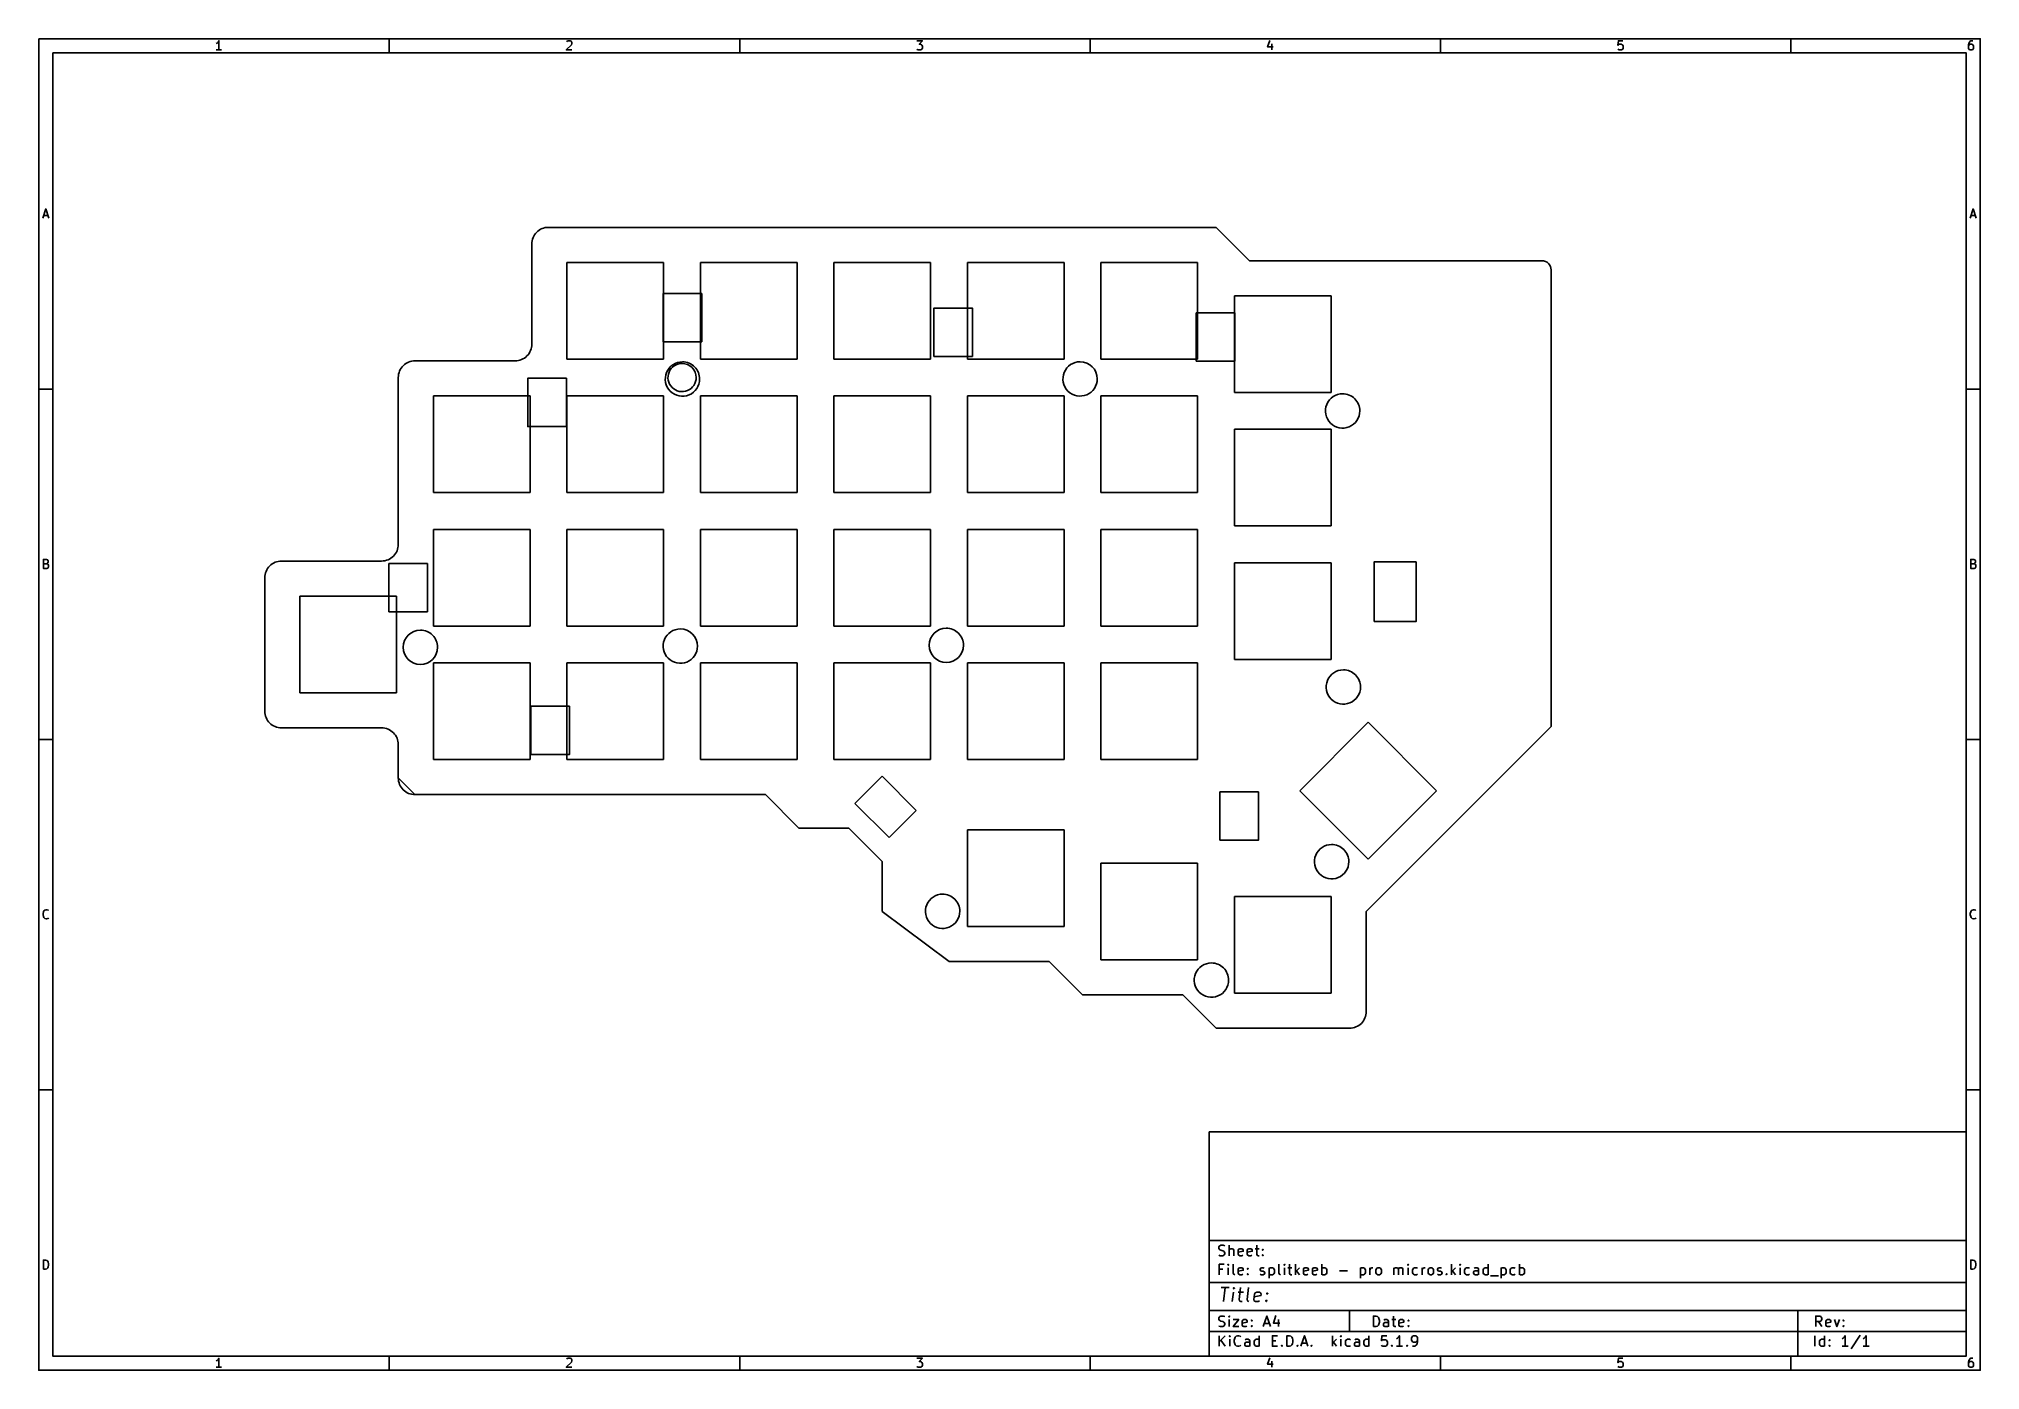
# Model space of a CAD drawing. Extents: x 10 to 287, y -198 to -8.
import ezdxf

# ---------------------------------------------------------------- set-up
doc = ezdxf.new("R2010")
doc.units = 0
doc.layers.get('0').update_dxf_attribs({"linetype": 'CONTINUOUS'})

msp = doc.modelspace()

# ---------------------------------------------------------------- linework, layer by layer
at = {"color": 7}
for points in [[(10.000005, -7.983936), (287.002245, -7.983936), (287.002245, -197.991176), (10.000005, -197.991176)], [(12.000001, -9.983932), (285.001741, -9.983932), (285.001741, -195.99118), (12.000001, -195.99118)], [(137.707116, -53.312243), (143.208756, -53.312243), (143.208756, -46.411063), (137.707116, -46.411063)], [(101.779321, -54.307623)], [(101.839271, -54.090077)], [(158.579307, -54.070004)], [(85.268816, -56.421203), (79.767176, -56.421203), (79.767176, -63.322383), (85.268816, -63.322383)], [(196.029326, -58.639982)], [(206.538576, -82.621303), (206.538576, -91.120143), (200.539096, -91.120143), (200.539096, -82.621303)], [(64.449198, -92.370158)], [(101.529131, -92.210138)], [(139.479271, -92.089999)], [(196.1393, -98.040203)], [(80.209136, -110.132043), (85.708236, -110.132043), (85.708236, -103.230863), (80.209136, -103.230863)], [(178.517296, -122.372303), (184.018936, -122.372303), (184.018936, -115.471123), (178.517296, -115.471123)], [(194.459347, -122.970075)], [(138.959336, -130.05007)], [(177.309267, -139.870091)], [(177.002186, -163.991219), (285.002224, -163.991219), (285.002224, -195.991155), (177.002186, -195.991155)], [(10.65784, -183.571571), (10.65784, -182.271091), (10.96772, -182.271091), (11.15314, -182.332051), (11.2776, -182.456511), (11.33856, -182.580971), (11.40206, -182.827351), (11.40206, -183.012771), (11.33856, -183.261691), (11.2776, -183.386151), (11.15314, -183.508071), (10.96772, -183.571571)], [(285.6611, -183.571571), (285.6611, -182.271091), (285.97098, -182.271091), (286.1564, -182.332051), (286.27832, -182.456511), (286.34182, -182.580971), (286.40278, -182.827351), (286.40278, -183.012771), (286.34182, -183.261691), (286.27832, -183.386151), (286.1564, -183.508071), (285.97098, -183.571571)], [(201.07656, -184.369131), (200.93432, -184.298011), (200.86066, -184.224351), (200.78954, -184.082111), (200.78954, -183.655391), (200.86066, -183.510611), (200.93432, -183.439491), (201.07656, -183.368371), (201.28992, -183.368371), (201.43216, -183.439491), (201.50328, -183.510611), (201.57694, -183.655391), (201.57694, -184.082111), (201.50328, -184.224351), (201.43216, -184.298011), (201.28992, -184.369131)], [(208.50352, -184.369131), (208.36128, -184.298011), (208.29016, -184.224351), (208.21904, -184.082111), (208.21904, -183.655391), (208.29016, -183.510611), (208.36128, -183.439491), (208.50352, -183.368371), (208.71942, -183.368371), (208.86166, -183.439491), (208.93278, -183.510611), (209.0039, -183.655391), (209.0039, -184.082111), (208.93278, -184.224351), (208.86166, -184.298011), (208.71942, -184.369131)], [(200.43394, -191.768151), (200.43394, -190.269551), (200.78954, -190.269551), (201.00544, -190.340671), (201.14768, -190.482911), (201.2188, -190.625151), (201.28992, -190.912171), (201.28992, -191.125531), (201.2188, -191.412551), (201.14768, -191.554791), (201.00544, -191.697031), (200.78954, -191.768151)], [(188.07684, -194.567231), (188.07684, -193.068631), (188.43244, -193.068631), (188.64834, -193.139751), (188.79058, -193.281991), (188.8617, -193.426771), (188.93282, -193.711251), (188.93282, -193.924611), (188.8617, -194.211631), (188.79058, -194.353871), (188.64834, -194.496111), (188.43244, -194.567231)]]:
    msp.add_lwpolyline(points, close=True, dxfattribs=at)
for points in [[(35.69208, -9.571411), (35.69208, -8.270931), (35.57016, -8.456351), (35.4457, -8.580811), (35.32124, -8.641771)], [(59.99988, -9.982891), (59.99988, -7.983911)], [(85.32114, -8.395391), (85.3821, -8.331891), (85.50656, -8.270931), (85.81644, -8.270931), (85.9409, -8.331891), (86.00186, -8.395391), (86.06536, -8.517311), (86.06536, -8.641771), (86.00186, -8.827191), (85.26018, -9.571411), (86.06536, -9.571411)], [(109.99978, -9.982891), (109.99978, -7.983911)], [(135.26008, -8.270931), (136.06526, -8.270931), (135.63092, -8.766231), (135.81634, -8.766231), (135.9408, -8.827191), (136.00176, -8.890691), (136.06526, -9.012611), (136.06526, -9.322491), (136.00176, -9.446951), (135.9408, -9.507911), (135.81634, -9.571411), (135.4455, -9.571411), (135.32104, -9.507911), (135.26008, -9.446951)], [(159.99968, -9.982891), (159.99968, -7.983911)], [(185.63082, -8.209971), (185.32094, -9.137071), (186.12612, -9.137071)], [(209.99958, -9.982891), (209.99958, -7.983911)], [(236.00156, -8.270931), (235.38434, -8.270931), (235.32084, -8.890691), (235.38434, -8.827191), (235.50626, -8.766231), (235.81614, -8.766231), (235.9406, -8.827191), (236.00156, -8.890691), (236.06506, -9.012611), (236.06506, -9.322491), (236.00156, -9.446951), (235.9406, -9.507911), (235.81614, -9.571411), (235.50626, -9.571411), (235.38434, -9.507911), (235.32084, -9.446951)], [(259.99948, -9.982891), (259.99948, -7.983911)], [(285.9405, -8.270931), (285.69158, -8.270931), (285.56966, -8.331891), (285.50616, -8.395391), (285.38424, -8.580811), (285.32074, -8.827191), (285.32074, -9.322491), (285.38424, -9.446951), (285.4452, -9.507911), (285.56966, -9.571411), (285.81604, -9.571411), (285.9405, -9.507911), (286.00146, -9.446951), (286.06496, -9.322491), (286.06496, -9.012611), (286.00146, -8.890691), (285.9405, -8.827191), (285.81604, -8.766231), (285.56966, -8.766231), (285.4452, -8.827191), (285.38424, -8.890691), (285.32074, -9.012611)], [(36.06546, -9.571411), (35.32124, -9.571411)], [(185.9407, -8.705271), (185.9407, -9.571411)], [(10.5664, -33.571871), (10.9982, -32.271391), (11.43254, -33.571871)], [(10.68832, -33.198491), (11.30808, -33.198491)], [(285.56712, -33.571871), (286.00146, -32.271391), (286.43326, -33.571871)], [(285.69158, -33.198491), (286.31134, -33.198491)], [(85.103716, -34.889623), (82.723736, -34.889623)], [(85.103716, -34.889623), (177.973736, -34.889623)], [(177.973736, -34.889623), (182.736236, -39.652123)], [(80.341216, -37.272143), (80.341216, -51.559643)], [(85.347556, -53.695783), (85.347556, -39.895963)], [(99.147376, -39.895963), (85.347556, -39.895963)], [(99.147376, -39.895963), (99.147376, -53.695783)], [(118.197376, -39.895963), (104.397556, -39.895963)], [(104.397556, -53.695783), (104.397556, -39.895963)], [(118.197376, -39.895963), (118.197376, -53.695783)], [(137.247376, -39.895963), (123.447556, -39.895963)], [(123.447556, -53.695783), (123.447556, -39.895963)], [(137.247376, -39.895963), (137.247376, -53.695783)], [(156.297376, -39.895963), (142.497556, -39.895963)], [(142.497556, -53.695783), (142.497556, -39.895963)], [(156.297376, -39.895963), (156.297376, -53.695783)], [(161.547556, -53.695783), (161.547556, -39.895963)], [(175.347376, -39.895963), (161.547556, -39.895963)], [(175.347376, -39.895963), (175.347376, -53.695783)], [(218.453716, -39.652123), (182.736236, -39.652123)], [(218.453716, -39.652123), (224.468436, -39.652123)], [(225.784156, -106.141703), (225.784156, -40.942443)], [(99.078796, -44.351123), (99.078796, -51.252303)], [(104.577896, -44.351123), (99.078796, -44.351123)], [(104.577896, -51.252303), (104.577896, -44.351123)], [(180.597556, -58.458283), (180.597556, -44.658463)], [(194.397376, -44.658463), (180.597556, -44.658463)], [(194.397376, -44.658463), (194.397376, -58.458283)], [(175.156876, -47.091783), (175.156876, -53.990423)], [(180.658516, -47.091783), (175.156876, -47.091783)], [(180.658516, -53.990423), (180.658516, -47.091783)], [(99.078796, -51.252303), (104.577896, -51.252303)], [(77.961236, -53.939623), (63.673736, -53.939623)], [(85.347556, -53.695783), (99.147376, -53.695783)], [(104.397556, -53.695783), (118.197376, -53.695783)], [(123.447556, -53.695783), (137.247376, -53.695783)], [(142.497556, -53.695783), (156.297376, -53.695783)], [(161.547556, -53.695783), (175.347376, -53.695783)], [(175.156876, -53.990423), (180.658516, -53.990423)], [(9.99998, -57.983811), (11.99896, -57.983811)], [(61.291216, -56.322143), (61.291216, -80.134643)], [(286.99968, -57.983811), (285.0007, -57.983811)], [(66.297556, -72.745783), (66.297556, -58.945963)], [(80.097376, -58.945963), (66.297556, -58.945963)], [(80.097376, -58.945963), (80.097376, -72.745783)], [(85.347556, -72.745783), (85.347556, -58.945963)], [(99.147376, -58.945963), (85.347556, -58.945963)], [(99.147376, -58.945963), (99.147376, -72.745783)], [(118.197376, -58.945963), (104.397556, -58.945963)], [(104.397556, -72.745783), (104.397556, -58.945963)], [(118.197376, -58.945963), (118.197376, -72.745783)], [(137.247376, -58.945963), (123.447556, -58.945963)], [(123.447556, -72.745783), (123.447556, -58.945963)], [(137.247376, -58.945963), (137.247376, -72.745783)], [(156.297376, -58.945963), (142.497556, -58.945963)], [(142.497556, -72.745783), (142.497556, -58.945963)], [(156.297376, -58.945963), (156.297376, -72.745783)], [(175.347376, -58.945963), (161.547556, -58.945963)], [(161.547556, -72.745783), (161.547556, -58.945963)], [(175.347376, -58.945963), (175.347376, -72.745783)], [(180.597556, -58.458283), (194.397376, -58.458283)], [(194.397376, -63.708463), (180.597556, -63.708463)], [(180.597556, -77.508283), (180.597556, -63.708463)], [(194.397376, -63.708463), (194.397376, -77.508283)], [(66.297556, -72.745783), (80.097376, -72.745783)], [(85.347556, -72.745783), (99.147376, -72.745783)], [(104.397556, -72.745783), (118.197376, -72.745783)], [(123.447556, -72.745783), (137.247376, -72.745783)], [(142.497556, -72.745783), (156.297376, -72.745783)], [(161.547556, -72.745783), (175.347376, -72.745783)], [(180.597556, -77.508283), (194.397376, -77.508283)], [(66.297556, -91.795783), (66.297556, -77.995963)], [(80.097376, -77.995963), (66.297556, -77.995963)], [(80.097376, -77.995963), (80.097376, -91.795783)], [(85.347556, -91.795783), (85.347556, -77.995963)], [(99.147376, -77.995963), (85.347556, -77.995963)], [(99.147376, -77.995963), (99.147376, -91.795783)], [(104.397556, -91.795783), (104.397556, -77.995963)], [(118.197376, -77.995963), (104.397556, -77.995963)], [(118.197376, -77.995963), (118.197376, -91.795783)], [(137.247376, -77.995963), (123.447556, -77.995963)], [(123.447556, -91.795783), (123.447556, -77.995963)], [(137.247376, -77.995963), (137.247376, -91.795783)], [(142.497556, -91.795783), (142.497556, -77.995963)], [(156.297376, -77.995963), (142.497556, -77.995963)], [(156.297376, -77.995963), (156.297376, -91.795783)], [(161.547556, -91.795783), (161.547556, -77.995963)], [(175.347376, -77.995963), (161.547556, -77.995963)], [(175.347376, -77.995963), (175.347376, -91.795783)], [(11.09218, -82.891051), (11.2776, -82.952011), (11.33856, -83.012971), (11.40206, -83.137431), (11.40206, -83.322851), (11.33856, -83.447311), (11.2776, -83.508271), (11.15314, -83.571771), (10.65784, -83.571771), (10.65784, -82.271291), (11.09218, -82.271291), (11.21664, -82.332251), (11.2776, -82.395751), (11.33856, -82.517671), (11.33856, -82.642131), (11.2776, -82.766591), (11.21664, -82.827551), (11.09218, -82.891051), (10.65784, -82.891051)], [(58.911236, -82.514623), (44.623736, -82.514623)], [(59.937396, -82.880383), (59.937396, -89.781563)], [(65.439036, -82.880383), (59.937396, -82.880383)], [(65.439036, -89.781563), (65.439036, -82.880383)], [(180.597556, -96.558283), (180.597556, -82.758463)], [(194.397376, -82.758463), (180.597556, -82.758463)], [(194.397376, -82.758463), (194.397376, -96.558283)], [(286.0929, -82.891051), (286.27832, -82.952011), (286.34182, -83.012971), (286.40278, -83.137431), (286.40278, -83.322851), (286.34182, -83.447311), (286.27832, -83.508271), (286.1564, -83.571771), (285.6611, -83.571771), (285.6611, -82.271291), (286.0929, -82.271291), (286.21736, -82.332251), (286.27832, -82.395751), (286.34182, -82.517671), (286.34182, -82.642131), (286.27832, -82.766591), (286.21736, -82.827551), (286.0929, -82.891051), (285.6611, -82.891051)], [(42.241216, -84.897143), (42.241216, -103.947143)], [(61.047376, -87.520963), (47.247556, -87.520963)], [(47.247556, -101.320783), (47.247556, -87.520963)], [(61.047376, -87.520963), (61.047376, -101.320783)], [(59.937396, -89.781563), (65.439036, -89.781563)], [(66.297556, -91.795783), (80.097376, -91.795783)], [(85.347556, -91.795783), (99.147376, -91.795783)], [(104.397556, -91.795783), (118.197376, -91.795783)], [(123.447556, -91.795783), (137.247376, -91.795783)], [(142.497556, -91.795783), (156.297376, -91.795783)], [(161.547556, -91.795783), (175.347376, -91.795783)], [(180.597556, -96.558283), (194.397376, -96.558283)], [(80.097376, -97.045963), (66.297556, -97.045963)], [(66.297556, -110.845783), (66.297556, -97.045963)], [(80.097376, -97.045963), (80.097376, -110.845783)], [(99.147376, -97.045963), (85.347556, -97.045963)], [(85.347556, -110.845783), (85.347556, -97.045963)], [(99.147376, -97.045963), (99.147376, -110.845783)], [(104.397556, -110.845783), (104.397556, -97.045963)], [(118.197376, -97.045963), (104.397556, -97.045963)], [(118.197376, -97.045963), (118.197376, -110.845783)], [(123.447556, -110.845783), (123.447556, -97.045963)], [(137.247376, -97.045963), (123.447556, -97.045963)], [(137.247376, -97.045963), (137.247376, -110.845783)], [(142.497556, -110.845783), (142.497556, -97.045963)], [(156.297376, -97.045963), (142.497556, -97.045963)], [(156.297376, -97.045963), (156.297376, -110.845783)], [(161.547556, -110.845783), (161.547556, -97.045963)], [(175.347376, -97.045963), (161.547556, -97.045963)], [(175.347376, -97.045963), (175.347376, -110.845783)], [(47.247556, -101.320783), (61.047376, -101.320783)], [(9.99998, -107.983711), (11.99896, -107.983711)], [(44.623736, -106.327123), (58.911236, -106.327123)], [(189.924436, -115.288243), (199.683116, -105.532103)], [(209.441796, -115.288243), (199.683116, -105.532103)], [(220.836236, -111.089623), (225.784156, -106.141703)], [(286.99968, -107.983711), (285.0007, -107.983711)], [(61.291216, -108.709643), (61.291216, -113.472143)], [(61.291216, -113.472143), (63.673736, -115.852123)], [(66.297556, -110.845783), (80.097376, -110.845783)], [(85.347556, -110.845783), (99.147376, -110.845783)], [(104.397556, -110.845783), (118.197376, -110.845783)], [(123.447556, -110.845783), (137.247376, -110.845783)], [(130.323336, -113.218143), (126.434596, -117.106883)], [(135.202676, -118.097483), (130.323336, -113.218143)], [(142.497556, -110.845783), (156.297376, -110.845783)], [(161.547556, -110.845783), (175.347376, -110.845783)], [(199.403716, -132.522143), (218.453716, -113.472143)], [(218.453716, -113.472143), (220.836236, -111.089623)], [(63.673736, -115.852123), (101.773736, -115.852123)], [(113.678716, -115.852123), (99.391216, -115.852123)], [(118.441216, -120.614623), (113.678716, -115.852123)], [(189.924436, -115.288243), (199.683116, -125.046923)], [(209.441796, -115.288243), (199.683116, -125.046923)], [(126.434596, -117.106883), (131.313936, -121.986223)], [(131.313936, -121.986223), (135.202676, -118.097483)], [(125.586236, -120.614623), (118.441216, -120.614623)], [(130.348736, -125.377123), (125.586236, -120.614623)], [(156.297376, -120.858463), (142.497556, -120.858463)], [(142.497556, -134.658283), (142.497556, -120.858463)], [(156.297376, -120.858463), (156.297376, -134.658283)], [(130.348736, -132.522143), (130.348736, -125.377123)], [(175.347376, -125.620963), (161.547556, -125.620963)], [(161.547556, -139.420783), (161.547556, -125.620963)], [(175.347376, -125.620963), (175.347376, -139.420783)], [(11.40206, -133.447211), (11.33856, -133.508171), (11.15314, -133.571671), (11.02868, -133.571671), (10.84326, -133.508171), (10.72134, -133.386251), (10.65784, -133.261791), (10.59688, -133.012871), (10.59688, -132.827451), (10.65784, -132.581071), (10.72134, -132.456611), (10.84326, -132.332151), (11.02868, -132.271191), (11.15314, -132.271191), (11.33856, -132.332151), (11.40206, -132.395651)], [(139.873736, -139.664623), (130.348736, -132.522143)], [(180.597556, -144.183283), (180.597556, -130.383463)], [(194.397376, -130.383463), (180.597556, -130.383463)], [(194.397376, -130.383463), (194.397376, -144.183283)], [(199.403716, -146.809643), (199.403716, -132.522143)], [(286.40278, -133.447211), (286.34182, -133.508171), (286.1564, -133.571671), (286.03194, -133.571671), (285.84652, -133.508171), (285.72206, -133.386251), (285.6611, -133.261791), (285.5976, -133.012871), (285.5976, -132.827451), (285.6611, -132.581071), (285.72206, -132.456611), (285.84652, -132.332151), (286.03194, -132.271191), (286.1564, -132.271191), (286.34182, -132.332151), (286.40278, -132.395651)], [(142.497556, -134.658283), (156.297376, -134.658283)], [(139.873736, -139.664623), (154.161236, -139.664623)], [(154.161236, -139.664623), (158.923736, -144.427123)], [(161.547556, -139.420783), (175.347376, -139.420783)], [(158.923736, -144.427123), (173.211236, -144.427123)], [(173.211236, -144.427123), (177.973736, -149.187083)], [(180.597556, -144.183283), (194.397376, -144.183283)], [(177.973736, -149.187083), (197.023736, -149.187083)], [(9.99998, -157.983611), (11.99896, -157.983611)], [(286.99968, -157.983611), (285.0007, -157.983611)], [(176.9999, -179.489791), (285.0007, -179.489791)], [(178.36134, -181.597991), (178.5747, -181.669111), (178.93284, -181.669111), (179.07508, -181.597991), (179.1462, -181.524331), (179.21986, -181.382091), (179.21986, -181.239851), (179.1462, -181.097611), (179.07508, -181.026491), (178.93284, -180.955371), (178.64836, -180.881711), (178.50358, -180.810591), (178.43246, -180.739471), (178.36134, -180.597231), (178.36134, -180.454991), (178.43246, -180.310211), (178.50358, -180.239091), (178.64836, -180.167971), (179.00396, -180.167971), (179.21986, -180.239091)], [(179.86248, -181.669111), (179.86248, -180.167971)], [(180.5051, -181.669111), (180.5051, -180.881711), (180.43398, -180.739471), (180.2892, -180.668351), (180.07584, -180.668351), (179.9336, -180.739471), (179.86248, -180.810591)], [(181.79034, -181.597991), (181.6481, -181.669111), (181.36108, -181.669111), (181.21884, -181.597991), (181.14772, -181.453211), (181.14772, -180.881711), (181.21884, -180.739471), (181.36108, -180.668351), (181.6481, -180.668351), (181.79034, -180.739471), (181.86146, -180.881711), (181.86146, -181.026491), (181.14772, -181.168731)], [(183.07558, -181.597991), (182.93334, -181.669111), (182.64632, -181.669111), (182.50408, -181.597991), (182.43296, -181.453211), (182.43296, -180.881711), (182.50408, -180.739471), (182.64632, -180.668351), (182.93334, -180.668351), (183.07558, -180.739471), (183.1467, -180.881711), (183.1467, -181.026491), (182.43296, -181.168731)], [(183.57596, -180.668351), (184.14746, -180.668351)], [(183.78932, -180.167971), (183.78932, -181.453211), (183.86044, -181.597991), (184.00522, -181.669111), (184.14746, -181.669111)], [(184.64784, -180.739471), (184.71896, -180.810591), (184.64784, -180.881711), (184.57672, -180.810591), (184.64784, -180.739471), (184.64784, -180.881711)], [(184.64784, -181.524331), (184.71896, -181.597991), (184.64784, -181.669111), (184.57672, -181.597991), (184.64784, -181.524331), (184.64784, -181.669111)], [(176.9999, -185.489271), (285.0007, -185.489271)], [(178.43246, -184.369131), (178.43246, -182.867991), (179.1462, -182.867991)], [(178.93284, -183.581731), (178.43246, -183.581731)], [(179.7177, -182.867991), (179.64658, -182.939111), (179.7177, -183.010231), (179.79136, -182.939111), (179.7177, -182.867991), (179.7177, -183.010231)], [(179.7177, -184.369131), (179.7177, -183.368371)], [(180.64734, -184.369131), (180.5051, -184.298011), (180.43398, -184.153231), (180.43398, -182.867991)], [(181.79034, -184.298011), (181.6481, -184.369131), (181.36108, -184.369131), (181.21884, -184.298011), (181.14772, -184.153231), (181.14772, -183.581731), (181.21884, -183.439491), (181.36108, -183.368371), (181.6481, -183.368371), (181.79034, -183.439491), (181.86146, -183.581731), (181.86146, -183.726511), (181.14772, -183.868751)], [(182.50408, -183.439491), (182.5752, -183.510611), (182.50408, -183.581731), (182.43296, -183.510611), (182.50408, -183.439491), (182.50408, -183.581731)], [(182.50408, -184.224351), (182.5752, -184.298011), (182.50408, -184.369131), (182.43296, -184.298011), (182.50408, -184.224351), (182.50408, -184.369131)], [(184.2897, -184.298011), (184.43194, -184.369131), (184.71896, -184.369131), (184.8612, -184.298011), (184.93232, -184.153231), (184.93232, -184.082111), (184.8612, -183.939871), (184.71896, -183.868751), (184.5056, -183.868751), (184.36082, -183.797631), (184.2897, -183.655391), (184.2897, -183.581731), (184.36082, -183.439491), (184.5056, -183.368371), (184.71896, -183.368371), (184.8612, -183.439491)], [(185.57494, -183.368371), (185.57494, -184.869511)], [(185.57494, -183.439491), (185.71972, -183.368371), (186.0042, -183.368371), (186.14644, -183.439491), (186.21756, -183.510611), (186.29122, -183.655391), (186.29122, -184.082111), (186.21756, -184.224351), (186.14644, -184.298011), (186.0042, -184.369131), (185.71972, -184.369131), (185.57494, -184.298011)], [(187.1472, -184.369131), (187.00496, -184.298011), (186.93384, -184.153231), (186.93384, -182.867991)], [(187.7187, -182.867991), (187.64758, -182.939111), (187.7187, -183.010231), (187.78982, -182.939111), (187.7187, -182.867991), (187.7187, -183.010231)], [(187.7187, -184.369131), (187.7187, -183.368371)], [(188.21908, -183.368371), (188.79058, -183.368371)], [(188.43244, -182.867991), (188.43244, -184.153231), (188.50356, -184.298011), (188.64834, -184.369131), (188.79058, -184.369131)], [(189.29096, -184.369131), (189.29096, -182.867991)], [(189.86246, -183.368371), (189.29096, -183.939871)], [(189.4332, -183.797631), (189.86246, -184.369131)], [(191.07658, -184.298011), (190.93434, -184.369131), (190.64732, -184.369131), (190.50508, -184.298011), (190.43396, -184.153231), (190.43396, -183.581731), (190.50508, -183.439491), (190.64732, -183.368371), (190.93434, -183.368371), (191.07658, -183.439491), (191.1477, -183.581731), (191.1477, -183.726511), (190.43396, -183.868751)], [(192.36182, -184.298011), (192.21958, -184.369131), (191.93256, -184.369131), (191.79032, -184.298011), (191.7192, -184.153231), (191.7192, -183.581731), (191.79032, -183.439491), (191.93256, -183.368371), (192.21958, -183.368371), (192.36182, -183.439491), (192.43294, -183.581731), (192.43294, -183.726511), (191.7192, -183.868751)], [(193.07556, -184.369131), (193.07556, -182.867991)], [(193.07556, -183.439491), (193.2178, -183.368371), (193.50482, -183.368371), (193.64706, -183.439491), (193.71818, -183.510611), (193.7893, -183.655391), (193.7893, -184.082111), (193.71818, -184.224351), (193.64706, -184.298011), (193.50482, -184.369131), (193.2178, -184.369131), (193.07556, -184.298011)], [(195.57492, -183.797631), (196.71792, -183.797631)], [(198.5772, -183.368371), (198.5772, -184.869511)], [(198.5772, -183.439491), (198.71944, -183.368371), (199.00392, -183.368371), (199.14616, -183.439491), (199.21982, -183.510611), (199.29094, -183.655391), (199.29094, -184.082111), (199.21982, -184.224351), (199.14616, -184.298011), (199.00392, -184.369131), (198.71944, -184.369131), (198.5772, -184.298011)], [(199.93356, -184.369131), (199.93356, -183.368371)], [(199.93356, -183.655391), (200.00468, -183.510611), (200.0758, -183.439491), (200.21804, -183.368371), (200.36282, -183.368371)], [(203.36256, -184.369131), (203.36256, -183.368371)], [(203.36256, -183.510611), (203.43368, -183.439491), (203.57592, -183.368371), (203.78928, -183.368371), (203.93406, -183.439491), (204.00518, -183.581731), (204.00518, -184.369131)], [(204.00518, -183.581731), (204.0763, -183.439491), (204.21854, -183.368371), (204.4319, -183.368371), (204.57668, -183.439491), (204.6478, -183.581731), (204.6478, -184.369131)], [(205.36154, -182.867991), (205.29042, -182.939111), (205.36154, -183.010231), (205.43266, -182.939111), (205.36154, -182.867991), (205.36154, -183.010231)], [(205.36154, -184.369131), (205.36154, -183.368371)], [(206.7179, -184.298011), (206.57566, -184.369131), (206.29118, -184.369131), (206.1464, -184.298011), (206.07528, -184.224351), (206.00416, -184.082111), (206.00416, -183.655391), (206.07528, -183.510611), (206.1464, -183.439491), (206.29118, -183.368371), (206.57566, -183.368371), (206.7179, -183.439491)], [(207.36052, -184.369131), (207.36052, -183.368371)], [(207.36052, -183.655391), (207.43418, -183.510611), (207.5053, -183.439491), (207.64754, -183.368371), (207.78978, -183.368371)], [(209.5754, -184.298011), (209.71764, -184.369131), (210.00466, -184.369131), (210.1469, -184.298011), (210.21802, -184.153231), (210.21802, -184.082111), (210.1469, -183.939871), (210.00466, -183.868751), (209.7913, -183.868751), (209.64652, -183.797631), (209.5754, -183.655391), (209.5754, -183.581731), (209.64652, -183.439491), (209.7913, -183.368371), (210.00466, -183.368371), (210.1469, -183.439491)], [(210.86064, -184.224351), (210.9343, -184.298011), (210.86064, -184.369131), (210.78952, -184.298011), (210.86064, -184.224351), (210.86064, -184.369131)], [(211.57692, -184.369131), (211.57692, -182.867991)], [(212.14842, -183.368371), (211.57692, -183.939871)], [(211.71916, -183.797631), (212.14842, -184.369131)], [(212.79104, -182.867991), (212.71992, -182.939111), (212.79104, -183.010231), (212.86216, -182.939111), (212.79104, -182.867991), (212.79104, -183.010231)], [(212.79104, -184.369131), (212.79104, -183.368371)], [(214.1474, -184.298011), (214.00516, -184.369131), (213.71814, -184.369131), (213.5759, -184.298011), (213.50478, -184.224351), (213.43366, -184.082111), (213.43366, -183.655391), (213.50478, -183.510611), (213.5759, -183.439491), (213.71814, -183.368371), (214.00516, -183.368371), (214.1474, -183.439491)], [(215.43264, -184.298011), (215.2904, -184.369131), (214.93226, -184.369131), (214.79002, -184.298011), (214.7189, -184.153231), (214.7189, -184.010991), (214.79002, -183.868751), (214.93226, -183.797631), (215.2904, -183.797631), (215.43264, -183.726511)], [(215.43264, -184.369131), (215.43264, -183.581731), (215.36152, -183.439491), (215.21928, -183.368371), (214.93226, -183.368371), (214.79002, -183.439491)], [(216.789, -184.298011), (216.64676, -184.369131), (216.36228, -184.369131), (216.22004, -184.298011), (216.14638, -184.224351), (216.07526, -184.082111), (216.07526, -183.655391), (216.14638, -183.510611), (216.22004, -183.439491), (216.36228, -183.368371), (216.64676, -183.368371), (216.789, -183.439491)], [(216.789, -184.369131), (216.789, -182.867991)], [(217.14714, -184.511371), (218.29014, -184.511371)], [(218.64828, -183.368371), (218.64828, -184.869511)], [(218.64828, -183.439491), (218.79052, -183.368371), (219.075, -183.368371), (219.21978, -183.439491), (219.2909, -183.510611), (219.36202, -183.655391), (219.36202, -184.082111), (219.2909, -184.224351), (219.21978, -184.298011), (219.075, -184.369131), (218.79052, -184.369131), (218.64828, -184.298011)], [(220.64726, -184.298011), (220.50502, -184.369131), (220.218, -184.369131), (220.07576, -184.298011), (220.00464, -184.224351), (219.93352, -184.082111), (219.93352, -183.655391), (220.00464, -183.510611), (220.07576, -183.439491), (220.218, -183.368371), (220.50502, -183.368371), (220.64726, -183.439491)], [(221.28988, -184.369131), (221.28988, -182.867991)], [(221.28988, -183.439491), (221.43212, -183.368371), (221.71914, -183.368371), (221.86138, -183.439491), (221.9325, -183.510611), (222.00362, -183.655391), (222.00362, -184.082111), (221.9325, -184.224351), (221.86138, -184.298011), (221.71914, -184.369131), (221.43212, -184.369131), (221.28988, -184.298011)], [(178.7144, -186.195391), (179.8574, -186.195391)], [(179.03444, -188.194371), (179.2859, -186.195391)], [(180.27396, -188.194371), (180.43906, -186.860871)], [(180.52288, -186.195391), (180.4162, -186.289371), (180.50002, -186.385891), (180.6067, -186.289371), (180.52288, -186.195391), (180.50002, -186.385891)], [(181.10708, -186.860871), (181.86908, -186.860871)], [(181.47538, -186.195391), (181.26202, -187.909891), (181.33314, -188.100391), (181.51094, -188.194371), (181.70144, -188.194371)], [(182.65394, -188.194371), (182.47614, -188.100391), (182.40502, -187.909891), (182.61838, -186.195391)], [(184.19064, -188.100391), (183.98744, -188.194371), (183.60644, -188.194371), (183.42864, -188.100391), (183.35498, -187.909891), (183.4515, -187.147891), (183.57088, -186.957391), (183.77408, -186.860871), (184.15254, -186.860871), (184.33288, -186.957391), (184.404, -187.147891), (184.38114, -187.338391), (183.40324, -187.528891)], [(185.1533, -188.003871), (185.23712, -188.100391), (185.13044, -188.194371), (185.04662, -188.100391), (185.1533, -188.003871), (185.13044, -188.194371)], [(185.28538, -186.957391), (185.3692, -187.051371), (185.25998, -187.147891), (185.1787, -187.051371), (185.28538, -186.957391), (185.25998, -187.147891)], [(176.9999, -189.489771), (285.0007, -189.489771)], [(178.36134, -191.697031), (178.5747, -191.768151), (178.93284, -191.768151), (179.07508, -191.697031), (179.1462, -191.625911), (179.21986, -191.483671), (179.21986, -191.338891), (179.1462, -191.196651), (179.07508, -191.125531), (178.93284, -191.054411), (178.64836, -190.983291), (178.50358, -190.912171), (178.43246, -190.841051), (178.36134, -190.696271), (178.36134, -190.554031), (178.43246, -190.411791), (178.50358, -190.340671), (178.64836, -190.269551), (179.00396, -190.269551), (179.21986, -190.340671)], [(179.86248, -190.269551), (179.79136, -190.340671), (179.86248, -190.411791), (179.9336, -190.340671), (179.86248, -190.269551), (179.86248, -190.411791)], [(179.86248, -191.768151), (179.86248, -190.767391)], [(180.43398, -190.767391), (181.21884, -190.767391), (180.43398, -191.768151), (181.21884, -191.768151)], [(182.36184, -191.697031), (182.2196, -191.768151), (181.93258, -191.768151), (181.79034, -191.697031), (181.71922, -191.554791), (181.71922, -190.983291), (181.79034, -190.841051), (181.93258, -190.767391), (182.2196, -190.767391), (182.36184, -190.841051), (182.43296, -190.983291), (182.43296, -191.125531), (181.71922, -191.267771)], [(183.07558, -190.841051), (183.1467, -190.912171), (183.07558, -190.983291), (183.00446, -190.912171), (183.07558, -190.841051), (183.07558, -190.983291)], [(184.71896, -191.768151), (185.21934, -190.269551), (185.71972, -191.768151)], [(186.50458, -190.195891), (186.14644, -191.267771), (187.07608, -191.267771)], [(186.86272, -190.767391), (186.86272, -191.768151)], [(196.99986, -189.489771), (196.99986, -192.489511)], [(202.57516, -191.697031), (202.43292, -191.768151), (202.07478, -191.768151), (201.93254, -191.697031), (201.86142, -191.554791), (201.86142, -191.412551), (201.93254, -191.267771), (202.07478, -191.196651), (202.43292, -191.196651), (202.57516, -191.125531)], [(202.57516, -191.768151), (202.57516, -190.983291), (202.50404, -190.841051), (202.3618, -190.767391), (202.07478, -190.767391), (201.93254, -190.841051)], [(203.07554, -190.767391), (203.64704, -190.767391)], [(203.29144, -190.269551), (203.29144, -191.554791), (203.36256, -191.697031), (203.5048, -191.768151), (203.64704, -191.768151)], [(204.71892, -191.697031), (204.57668, -191.768151), (204.28966, -191.768151), (204.14742, -191.697031), (204.0763, -191.554791), (204.0763, -190.983291), (204.14742, -190.841051), (204.28966, -190.767391), (204.57668, -190.767391), (204.71892, -190.841051), (204.79004, -190.983291), (204.79004, -191.125531), (204.0763, -191.267771)], [(205.43266, -190.841051), (205.50378, -190.912171), (205.43266, -190.983291), (205.36154, -190.912171), (205.43266, -190.841051), (205.43266, -190.983291)], [(261.00024, -189.489771), (261.00024, -195.989631)], [(263.55294, -191.768151), (263.55294, -190.269551), (264.12444, -190.269551), (264.26668, -190.340671), (264.3378, -190.411791), (264.41146, -190.554031), (264.41146, -190.767391), (264.3378, -190.912171), (264.26668, -190.983291), (264.12444, -191.054411), (263.55294, -191.054411)], [(264.41146, -191.768151), (263.91108, -191.054411)], [(265.62558, -191.697031), (265.4808, -191.768151), (265.19632, -191.768151), (265.05408, -191.697031), (264.98042, -191.554791), (264.98042, -190.983291), (265.05408, -190.841051), (265.19632, -190.767391), (265.4808, -190.767391), (265.62558, -190.841051), (265.6967, -190.983291), (265.6967, -191.125531), (264.98042, -191.267771)], [(266.19708, -190.767391), (266.55268, -191.768151), (266.91082, -190.767391)], [(267.48232, -190.841051), (267.55344, -190.912171), (267.48232, -190.983291), (267.4112, -190.912171), (267.48232, -190.841051), (267.48232, -190.983291)], [(176.9999, -192.489511), (285.0007, -192.489511)], [(178.43246, -194.567231), (178.43246, -193.068631)], [(179.29098, -193.068631), (178.43246, -193.924611)], [(179.29098, -194.567231), (178.64836, -193.711251)], [(179.9336, -193.068631), (179.86248, -193.139751), (179.9336, -193.210871), (180.00472, -193.139751), (179.9336, -193.068631), (179.9336, -193.210871)], [(179.9336, -194.567231), (179.9336, -193.569011)], [(181.50332, -194.424991), (181.4322, -194.496111), (181.21884, -194.567231), (181.0766, -194.567231), (180.8607, -194.496111), (180.71846, -194.353871), (180.64734, -194.211631), (180.57622, -193.924611), (180.57622, -193.711251), (180.64734, -193.426771), (180.71846, -193.281991), (180.8607, -193.139751), (181.0766, -193.068631), (181.21884, -193.068631), (181.4322, -193.139751), (181.50332, -193.210871)], [(182.7911, -194.567231), (182.7911, -193.782371), (182.71998, -193.640131), (182.5752, -193.569011), (182.29072, -193.569011), (182.14848, -193.640131)], [(183.07558, -191.625911), (183.1467, -191.697031), (183.07558, -191.768151), (183.00446, -191.697031), (183.07558, -191.625911), (183.07558, -191.768151)], [(184.14746, -194.496111), (184.00522, -194.567231), (183.7182, -194.567231), (183.57596, -194.496111), (183.50484, -194.424991), (183.43372, -194.282751), (183.43372, -193.853491), (183.50484, -193.711251), (183.57596, -193.640131), (183.7182, -193.569011), (184.00522, -193.569011), (184.14746, -193.640131)], [(184.14746, -194.567231), (184.14746, -193.068631)], [(184.8612, -191.338891), (185.57494, -191.338891)], [(186.71794, -194.567231), (186.0042, -194.567231), (186.0042, -193.068631), (186.71794, -193.068631)], [(186.0042, -193.782371), (186.50458, -193.782371)], [(190.07582, -194.567231), (190.5762, -193.068631), (191.07658, -194.567231)], [(194.5767, -194.567231), (194.5767, -193.068631)], [(195.1482, -193.569011), (194.5767, -194.140511)], [(195.79082, -193.068631), (195.7197, -193.139751), (195.79082, -193.210871), (195.86194, -193.139751), (195.79082, -193.068631), (195.79082, -193.210871)], [(195.79082, -194.567231), (195.79082, -193.569011)], [(197.14718, -194.496111), (197.00494, -194.567231), (196.71792, -194.567231), (196.57568, -194.496111), (196.50456, -194.424991), (196.43344, -194.282751), (196.43344, -193.853491), (196.50456, -193.711251), (196.57568, -193.640131), (196.71792, -193.569011), (197.00494, -193.569011), (197.14718, -193.640131)], [(198.43242, -194.567231), (198.43242, -193.782371), (198.3613, -193.640131), (198.21906, -193.569011), (197.93204, -193.569011), (197.7898, -193.640131)], [(199.79132, -194.496111), (199.64654, -194.567231), (199.36206, -194.567231), (199.21982, -194.496111), (199.14616, -194.424991), (199.07504, -194.282751), (199.07504, -193.853491), (199.14616, -193.711251), (199.21982, -193.640131), (199.36206, -193.569011), (199.64654, -193.569011), (199.79132, -193.640131)], [(199.79132, -194.567231), (199.79132, -193.068631)], [(202.3618, -193.068631), (201.64806, -193.068631), (201.57694, -193.782371), (201.64806, -193.711251), (201.7903, -193.640131), (202.14844, -193.640131), (202.29068, -193.711251), (202.3618, -193.782371), (202.43292, -193.924611), (202.43292, -194.282751), (202.3618, -194.424991), (202.29068, -194.496111), (202.14844, -194.567231), (201.7903, -194.567231), (201.64806, -194.496111), (201.57694, -194.424991)], [(204.14742, -194.567231), (204.14742, -193.068631), (204.00518, -193.281991), (203.8604, -193.426771), (203.71816, -193.497891)], [(205.43266, -191.625911), (205.50378, -191.697031), (205.43266, -191.768151), (205.36154, -191.697031), (205.43266, -191.625911), (205.43266, -191.768151)], [(206.00416, -194.567231), (206.29118, -194.567231), (206.43342, -194.496111), (206.50454, -194.424991), (206.64678, -194.211631), (206.7179, -193.924611), (206.7179, -193.353111), (206.64678, -193.210871), (206.57566, -193.139751), (206.43342, -193.068631), (206.1464, -193.068631), (206.00416, -193.139751), (205.93304, -193.210871), (205.86192, -193.353111), (205.86192, -193.711251), (205.93304, -193.853491), (206.00416, -193.924611), (206.1464, -193.998271), (206.43342, -193.998271), (206.57566, -193.924611), (206.64678, -193.853491), (206.7179, -193.711251)], [(263.43356, -194.567231), (263.43356, -193.068631)], [(264.78992, -194.496111), (264.64768, -194.567231), (264.36066, -194.567231), (264.21842, -194.496111), (264.1473, -194.424991), (264.07618, -194.282751), (264.07618, -193.853491), (264.1473, -193.711251), (264.21842, -193.640131), (264.36066, -193.569011), (264.64768, -193.569011), (264.78992, -193.640131)], [(264.78992, -194.567231), (264.78992, -193.068631)], [(265.50366, -193.640131), (265.57478, -193.711251), (265.50366, -193.782371), (265.43254, -193.711251), (265.50366, -193.640131), (265.50366, -193.782371)], [(267.71854, -194.567231), (267.71854, -193.068631), (267.5763, -193.281991), (267.43406, -193.426771), (267.28928, -193.497891)], [(267.48232, -191.625911), (267.55344, -191.697031), (267.48232, -191.768151), (267.4112, -191.697031), (267.48232, -191.625911), (267.48232, -191.768151)], [(269.8623, -192.997511), (268.57706, -194.925371)], [(270.71828, -194.567231), (270.71828, -193.068631), (270.57604, -193.281991), (270.4338, -193.426771), (270.28902, -193.497891)], [(35.69208, -197.577131), (35.69208, -196.279191), (35.57016, -196.464611), (35.4457, -196.586531), (35.32124, -196.650031)], [(59.99988, -195.989631), (59.99988, -197.988611)], [(85.32114, -196.401111), (85.3821, -196.340151), (85.50656, -196.279191), (85.81644, -196.279191), (85.9409, -196.340151), (86.00186, -196.401111), (86.06536, -196.525571), (86.06536, -196.650031), (86.00186, -196.835451), (85.26018, -197.577131), (86.06536, -197.577131)], [(109.99978, -195.989631), (109.99978, -197.988611)], [(135.26008, -196.279191), (136.06526, -196.279191), (135.63092, -196.771951), (135.81634, -196.771951), (135.9408, -196.835451), (136.00176, -196.896411), (136.06526, -197.020871), (136.06526, -197.330751), (136.00176, -197.455211), (135.9408, -197.516171), (135.81634, -197.577131), (135.4455, -197.577131), (135.32104, -197.516171), (135.26008, -197.455211)], [(159.99968, -195.989631), (159.99968, -197.988611)], [(182.7911, -194.496111), (182.64632, -194.567231), (182.29072, -194.567231), (182.14848, -194.496111), (182.07482, -194.353871), (182.07482, -194.211631), (182.14848, -194.069391), (182.29072, -193.998271), (182.64632, -193.998271), (182.7911, -193.924611)], [(185.63082, -196.215691), (185.32094, -197.145331), (186.12612, -197.145331)], [(187.36056, -194.424991), (187.43422, -194.496111), (187.36056, -194.567231), (187.28944, -194.496111), (187.36056, -194.424991), (187.36056, -194.567231)], [(189.57544, -194.424991), (189.64656, -194.496111), (189.57544, -194.567231), (189.50432, -194.496111), (189.57544, -194.424991), (189.57544, -194.567231)], [(190.21806, -194.140511), (190.93434, -194.140511)], [(191.57696, -194.424991), (191.64808, -194.496111), (191.57696, -194.567231), (191.5033, -194.496111), (191.57696, -194.424991), (191.57696, -194.567231)], [(194.71894, -193.998271), (195.1482, -194.567231)], [(198.43242, -194.496111), (198.29018, -194.567231), (197.93204, -194.567231), (197.7898, -194.496111), (197.71868, -194.353871), (197.71868, -194.211631), (197.7898, -194.069391), (197.93204, -193.998271), (198.29018, -193.998271), (198.43242, -193.924611)], [(203.07554, -194.424991), (203.14666, -194.496111), (203.07554, -194.567231), (203.00442, -194.496111), (203.07554, -194.424991), (203.07554, -194.567231)], [(204.57668, -194.567231), (203.71816, -194.567231)], [(205.2193, -194.424991), (205.29042, -194.496111), (205.2193, -194.567231), (205.14818, -194.496111), (205.2193, -194.424991), (205.2193, -194.567231)], [(209.99958, -195.989631), (209.99958, -197.988611)], [(236.00156, -196.279191), (235.38434, -196.279191), (235.32084, -196.896411), (235.38434, -196.835451), (235.50626, -196.771951), (235.81614, -196.771951), (235.9406, -196.835451), (236.00156, -196.896411), (236.06506, -197.020871), (236.06506, -197.330751), (236.00156, -197.455211), (235.9406, -197.516171), (235.81614, -197.577131), (235.50626, -197.577131), (235.38434, -197.516171), (235.32084, -197.455211)], [(259.99948, -195.989631), (259.99948, -197.988611)], [(265.50366, -194.424991), (265.57478, -194.496111), (265.50366, -194.567231), (265.43254, -194.496111), (265.50366, -194.424991), (265.50366, -194.567231)], [(268.1478, -194.567231), (267.28928, -194.567231)], [(271.14754, -194.567231), (270.28902, -194.567231)], [(285.9405, -196.279191), (285.69158, -196.279191), (285.56966, -196.340151), (285.50616, -196.401111), (285.38424, -196.586531), (285.32074, -196.835451), (285.32074, -197.330751), (285.38424, -197.455211), (285.4452, -197.516171), (285.56966, -197.577131), (285.81604, -197.577131), (285.9405, -197.516171), (286.00146, -197.455211), (286.06496, -197.330751), (286.06496, -197.020871), (286.00146, -196.896411), (285.9405, -196.835451), (285.81604, -196.771951), (285.56966, -196.771951), (285.4452, -196.835451), (285.38424, -196.896411), (285.32074, -197.020871)], [(36.06546, -197.577131), (35.32124, -197.577131)], [(185.9407, -196.710991), (185.9407, -197.577131)]]:
    msp.add_lwpolyline(points, dxfattribs=at)
for points in [[(81.040446, -35.586313), (80.593875, -36.032884), (80.342994, -36.638564), (80.342994, -37.270111)], [(82.724244, -34.888861), (82.092697, -34.888861), (81.487017, -35.139742), (81.040446, -35.586313)], [(225.398397, -40.027317), (225.148423, -39.781354), (224.810193, -39.646004), (224.459546, -39.651615)], [(225.789236, -40.959969), (225.789175, -40.609277), (225.648371, -40.27328), (225.398397, -40.027317)], [(79.645542, -53.241409), (80.092113, -52.794838), (80.342994, -52.189158), (80.342994, -51.557611)], [(61.990446, -54.636313), (61.543875, -55.082884), (61.292994, -55.688564), (61.292994, -56.320111)], [(63.674244, -53.938861), (63.042697, -53.938861), (62.437017, -54.189742), (61.990446, -54.636313)], [(77.961744, -53.938861), (78.593291, -53.938861), (79.198971, -53.68798), (79.645542, -53.241409)], [(101.839271, -54.090077), (100.848338, -54.090077), (99.954979, -54.687001), (99.575765, -55.602503)], [(101.779321, -54.307623), (100.965347, -54.307623), (100.231522, -54.797949), (99.920028, -55.549964)], [(103.202363, -54.897066), (102.824949, -54.519652), (102.313066, -54.307623), (101.779321, -54.307623)], [(103.571682, -54.807666), (103.112218, -54.348201), (102.489051, -54.090077), (101.839271, -54.090077)], [(103.791807, -56.320108), (103.791807, -55.786364), (103.579778, -55.274481), (103.202363, -54.897066)], [(104.289271, -56.540077), (104.289271, -55.890297), (104.031146, -55.26713), (103.571682, -54.807666)], [(158.579307, -54.070004), (157.588374, -54.070004), (156.695015, -54.666927), (156.315802, -55.582429)], [(161.029307, -56.520004), (161.029307, -55.166906), (159.932405, -54.070004), (158.579307, -54.070004)], [(99.575765, -55.602503), (99.196552, -56.518005), (99.406164, -57.571794), (100.106859, -58.272489)], [(99.920028, -55.549964), (99.608533, -56.301978), (99.780713, -57.167584), (100.35628, -57.74315)], [(100.35628, -57.74315), (100.931846, -58.318717), (101.797452, -58.490897), (102.549466, -58.179402)], [(102.549466, -58.179402), (103.30148, -57.867908), (103.791807, -57.134083), (103.791807, -56.320108)], [(102.776845, -58.803582), (103.692347, -58.424369), (104.289271, -57.53101), (104.289271, -56.540077)], [(156.315802, -55.582429), (155.936588, -56.497932), (156.1462, -57.55172), (156.846895, -58.252416)], [(159.516881, -58.783509), (160.432384, -58.404295), (161.029307, -57.510936), (161.029307, -56.520004)], [(100.106859, -58.272489), (100.807554, -58.973184), (101.861343, -59.182796), (102.776845, -58.803582)], [(156.846895, -58.252416), (157.54759, -58.953111), (158.601379, -59.162722), (159.516881, -58.783509)], [(193.765821, -60.152407), (193.386607, -61.06791), (193.596219, -62.121699), (194.296914, -62.822394)], [(196.029326, -58.639982), (195.038393, -58.639982), (194.145034, -59.236905), (193.765821, -60.152407)], [(197.761738, -59.35757), (197.302274, -58.898106), (196.679106, -58.639982), (196.029326, -58.639982)], [(198.479326, -61.089982), (198.479326, -60.440201), (198.221202, -59.817034), (197.761738, -59.35757)], [(194.296914, -62.822394), (194.997609, -63.523089), (196.051398, -63.732701), (196.9669, -63.353487)], [(196.9669, -63.353487), (197.882403, -62.974274), (198.479326, -62.080915), (198.479326, -61.089982)], [(60.595542, -81.816409), (61.042113, -81.369838), (61.292994, -80.764158), (61.292994, -80.132611)], [(44.624244, -82.513861), (43.992697, -82.513861), (43.387017, -82.764742), (42.940446, -83.211313)], [(58.911744, -82.513861), (59.543291, -82.513861), (60.148971, -82.26298), (60.595542, -81.816409)], [(42.940446, -83.211313), (42.493875, -83.657884), (42.242994, -84.263564), (42.242994, -84.895111)], [(64.449198, -92.370158), (63.0961, -92.370158), (61.999198, -93.467061), (61.999198, -94.820158)], [(66.18161, -93.087747), (65.722146, -92.628282), (65.098978, -92.370158), (64.449198, -92.370158)], [(66.899198, -94.820158), (66.899198, -94.170378), (66.641074, -93.547211), (66.18161, -93.087747)], [(99.265626, -93.722564), (98.886413, -94.638066), (99.096025, -95.691855), (99.79672, -96.39255)], [(101.529131, -92.210138), (100.538199, -92.210138), (99.64484, -92.807062), (99.265626, -93.722564)], [(103.979132, -94.660138), (103.979132, -93.307041), (102.882229, -92.210138), (101.529131, -92.210138)], [(139.479271, -92.089999), (138.126174, -92.089999), (137.029271, -93.186901), (137.029271, -94.539999)], [(141.211683, -92.807587), (140.752219, -92.348123), (140.129052, -92.089999), (139.479271, -92.089999)], [(141.929272, -94.539999), (141.929272, -93.890218), (141.671147, -93.267051), (141.211683, -92.807587)], [(61.999198, -94.820158), (61.999198, -96.173256), (63.0961, -97.270159), (64.449198, -97.270159)], [(64.449198, -97.270159), (65.802296, -97.270159), (66.899198, -96.173256), (66.899198, -94.820158)], [(99.79672, -96.39255), (100.497415, -97.093245), (101.551204, -97.302857), (102.466706, -96.923643)], [(102.466706, -96.923643), (103.382208, -96.54443), (103.979132, -95.651071), (103.979132, -94.660138)], [(137.029271, -94.539999), (137.029271, -95.893097), (138.126174, -96.989999), (139.479271, -96.989999)], [(139.479271, -96.989999), (140.832369, -96.989999), (141.929272, -95.893097), (141.929272, -94.539999)], [(193.875795, -99.552628), (193.496582, -100.468131), (193.706193, -101.52192), (194.406889, -102.222615)], [(196.1393, -98.040203), (195.148368, -98.040203), (194.255009, -98.637126), (193.875795, -99.552628)], [(197.871712, -98.757791), (197.412248, -98.298327), (196.789081, -98.040203), (196.1393, -98.040203)], [(198.589301, -100.490203), (198.589301, -99.840422), (198.331176, -99.217255), (197.871712, -98.757791)], [(194.406889, -102.222615), (195.107584, -102.92331), (196.161373, -103.132921), (197.076875, -102.753708)], [(197.076875, -102.753708), (197.992377, -102.374494), (198.589301, -101.481135), (198.589301, -100.490203)], [(42.242994, -103.945111), (42.242994, -104.576658), (42.493875, -105.182338), (42.940446, -105.628909)], [(42.940446, -105.628909), (43.387017, -106.07548), (43.992697, -106.326361), (44.624244, -106.326361)], [(60.595542, -107.023813), (60.148971, -106.577242), (59.543291, -106.326361), (58.911744, -106.326361)], [(61.292994, -108.707611), (61.292994, -108.076064), (61.042113, -107.470384), (60.595542, -107.023813)], [(61.292994, -113.470111), (61.292994, -114.101658), (61.543875, -114.707338), (61.990446, -115.153909)], [(61.990446, -115.153909), (62.437017, -115.60048), (63.042697, -115.851361), (63.674244, -115.851361)], [(192.195842, -124.4825), (191.816628, -125.398003), (192.02624, -126.451791), (192.726935, -127.152487)], [(194.459347, -122.970075), (193.468414, -122.970075), (192.575055, -123.566998), (192.195842, -124.4825)], [(196.191759, -123.687663), (195.732295, -123.228199), (195.109127, -122.970075), (194.459347, -122.970075)], [(196.909347, -125.420075), (196.909347, -124.770294), (196.651223, -124.147127), (196.191759, -123.687663)], [(192.726935, -127.152487), (193.42763, -127.853182), (194.481419, -128.062793), (195.396921, -127.68358)], [(195.396921, -127.68358), (196.312424, -127.304366), (196.909347, -126.411007), (196.909347, -125.420075)], [(138.959336, -130.05007), (137.968403, -130.05007), (137.075044, -130.646994), (136.695831, -131.562496)], [(140.691748, -130.767659), (140.232284, -130.308195), (139.609116, -130.05007), (138.959336, -130.05007)], [(136.695831, -131.562496), (136.316617, -132.477998), (136.526229, -133.531787), (137.226924, -134.232482)], [(139.89691, -134.763576), (140.812413, -134.384362), (141.409336, -133.491003), (141.409336, -132.500071)], [(141.409336, -132.500071), (141.409336, -131.85029), (141.151212, -131.227123), (140.691748, -130.767659)], [(137.226924, -134.232482), (137.927619, -134.933177), (138.981408, -135.142789), (139.89691, -134.763576)], [(177.309267, -139.870091), (176.318334, -139.870091), (175.424975, -140.467014), (175.045762, -141.382517)], [(179.041679, -140.58768), (178.582215, -140.128215), (177.959047, -139.870091), (177.309267, -139.870091)], [(179.759267, -142.320091), (179.759267, -141.670311), (179.501143, -141.047144), (179.041679, -140.58768)], [(175.045762, -141.382517), (174.666548, -142.298019), (174.87616, -143.351808), (175.576855, -144.052503)], [(178.246841, -144.583596), (179.162344, -144.204383), (179.759267, -143.311024), (179.759267, -142.320091)], [(175.576855, -144.052503), (176.27755, -144.753198), (177.331339, -144.96281), (178.246841, -144.583596)], [(198.708042, -148.491381), (199.154613, -148.04481), (199.405494, -147.43913), (199.405494, -146.807583)], [(197.024244, -149.188833), (197.655791, -149.188833), (198.261471, -148.937952), (198.708042, -148.491381)]]:
    msp.add_open_spline(points, degree=3, dxfattribs=at)

doc.saveas('drawing.dxf')
